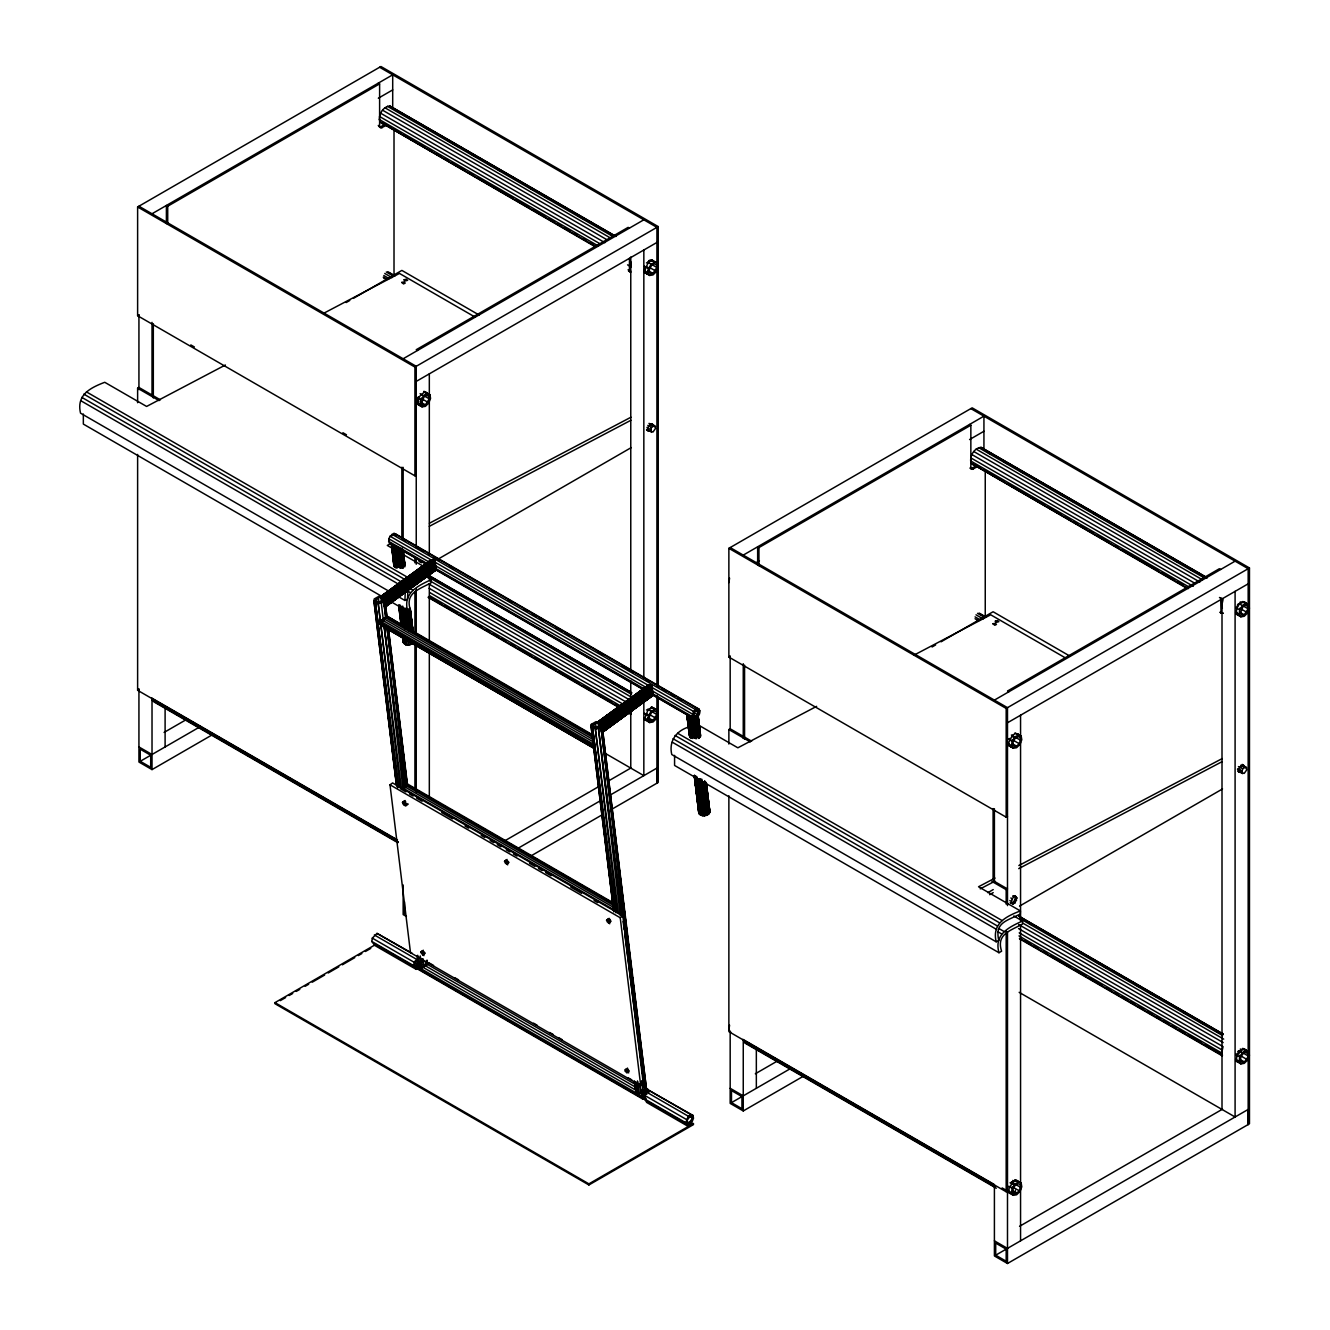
<?xml version="1.0" encoding="UTF-8"?>
<svg xmlns="http://www.w3.org/2000/svg" width="1330" height="1330" viewBox="0 0 1330 1330"><rect width="100%" height="100%" fill="white"/><g stroke="black" fill="none" stroke-linecap="round" stroke-linejoin="round"><path stroke-width="1.5" d="M138.935 206.217L416.24 366.315L416.24 475.059L414.927 475.824L137.622 315.725L137.622 206.965L380.929 66.5L658.234 226.599L658.234 687.028M598.816 723.57L598.832 722.024L648.458 685.382L651.401 684.9L600.379 722.373L597.054 722.572M1237.698 604.252L1236.451 610.869L1236.867 613.995L1238.795 615.457L1235.786 613.612L1236.867 613.995M593.812 746.197L593.812 748.225L593.38 739.713L383.622 618.6L378.485 621.925L594.311 746.529L378.485 621.925L380.563 625.1L593.812 748.225L380.563 625.1L380.064 620.944L593.313 744.069L593.363 745.066M407.346 784.002L407.296 785.914L407.312 783.885L406.797 785.082M386.232 618.25L386.814 616.023L427.512 640.196M406.781 784.517L405.816 786.728L406.781 784.517L612.964 903.552M225.385 365.002L146.599 406.448L104.738 382.292C89.991 387.928 76.259 395.027 80.531 413.165L388.792 591.152M397.753 596.322L404.919 600.462L405.318 590.171M407.928 588.808L407.545 599.082L404.919 600.462M690.503 726.529C677.136 729.721 668.458 740.594 671.766 754.526L996.17 941.806L998.78 940.426C994.591 922.488 1006.594 920.975 1020.276 914.009L1020.376 910.917L978.531 886.761L995.023 878.083M996.17 941.806C991.897 923.668 1005.63 916.553 1020.376 910.917M698.865 811.849L694.41 775.39L698.815 812.929C700.611 817.335 708.774 816.404 709.838 811.849L706.313 783.038L709.838 811.849L706.33 784.284L709.638 810.801L707.893 809.122M393.73 564.585L391.602 543.721M601.476 724.651L600.379 722.373L651.833 685.149L653.13 695.341L602.839 732.032L601.609 731.882L601.526 723.587L652.299 686.513L649.655 684.983L598.832 722.024L599.414 723.454L599.647 722.09L649.655 684.983M594.992 246.632L379.998 121.928C377.703 115.427 382.757 106.583 389.773 105.984L615.89 236.341M642.54 689.189L435.924 569.905L385.467 606.696L384.387 598.217L380.812 596.837L430.238 560.512L433.829 559.332L382.857 598.134L382.508 596.738L432.533 559.614L435.159 561.144L435.991 569.988L384.47 606.513L384.952 602.54L435.409 565.682L433.863 564.918M630.686 261.478L631.152 266.931L627.561 264.853M1186.244 587.976L971.233 463.289C968.938 456.772 973.992 447.927 981.025 447.346L1207.125 577.686M1019.678 938.332L1222.386 1055.372L1221.688 1052.961L1223.051 1046.643L1018.547 928.573M653.612 260.996L651.7 259.882L649.073 260.58L645.2 269.508L645.632 272.633L647.56 274.096L644.551 272.268L645.632 272.633M1235.786 607.577L1237.665 607.062L1240.325 601.941L1245.578 602.49L1246.809 604.884M637.353 1089.652L635.341 1089.17L634.344 1080.924L637.336 1094.573L646.397 1088.372L602.008 725.066L601.326 723.138L596.073 721.641L591.301 724.335L591.102 726.38L613.479 909.836M427.063 564.785L389.358 543.006L388.842 538.816L390.072 536.239L393.963 533.396L395.575 533.895L699.048 709.106L699.829 710.819C700.577 716.488 693.811 721.259 689.821 716.222L653.13 694.875L617.22 720.86M700.644 736.471L697.801 713.03L696.455 717.868L694.443 718.715L692.049 716.504L693.545 711.45L697.435 708.607L699.048 709.106M601.808 725.282L652.348 687.627L601.526 723.587M648.907 721.109L644.551 719.347L647.56 711.018L651.7 706.978L655.141 709.206L653.213 707.76L646.463 709.987M1242.935 1048.323L1236.867 1056.053L1236.451 1059.661L1237.665 1062.055L1240.159 1062.471M646.463 720.461L645.2 718.316M1012.546 1193.875L1010.102 1193.21M1237.698 1061.805L1235.786 1060.708M635.64 1086.859L635.341 1089.17L637.02 1088.356L635.64 1086.859L636.787 1085.28M422.042 406.864L420.247 404.32L420.862 399.898L423.605 395.658L427.196 393.58L429.923 394.661L430.554 398.368L428.759 402.99L425.401 406.348L422.042 406.864L416.805 403.854M417.554 967.126L415.026 967.525L373.165 943.352L371.835 941.457L372.3 938.132L377.038 933.394L412.234 953.327M415.026 967.525L413.68 965.613L414.145 962.288L418.9 957.567M649.639 275.46L647.843 272.916L648.475 268.494L651.218 264.254L654.792 262.176L657.535 263.257L658.151 266.964L656.372 271.586L652.997 274.928L649.639 275.46L644.402 272.451M649.605 268.594L649.14 271.918L650.47 273.814L652.997 273.431L656.87 267.446L656.405 264.67L654.343 263.855L651.65 265.418L649.605 268.594L646.114 266.582M649.639 722.556L647.843 719.995L648.475 715.573L651.218 711.334L654.792 709.272L657.535 710.336L658.151 714.06L656.372 718.665L652.997 722.024L649.639 722.556L644.402 719.53M649.605 715.673L649.14 718.998L650.47 720.91L652.997 720.511L656.87 714.543L656.405 711.75L654.343 710.952L651.65 712.498L649.605 715.673L646.114 713.661M643.903 1098.53L646.43 1092.03L649.106 1090.484L693.03 1115.454L693.495 1118.231L692.149 1121.689L689.622 1124.216L687.111 1124.615L645.25 1100.442L643.903 1098.53L685.765 1122.703L687.111 1124.615M728.94 582.557L729.572 578.118M685.765 1122.703L688.292 1116.203L690.968 1114.64L693.03 1115.454M729.572 1025.214L728.94 1029.636L730.735 1032.18M1013.277 748.225L1011.482 745.681L1012.113 741.242L1014.857 737.003L1018.431 734.941L1021.174 736.005L1021.789 739.729L1020.01 744.335L1016.635 747.693L1013.277 748.225L1008.04 745.199M1013.028 904.001L1011.714 903.253L1013.726 902.089L1015.605 897.235L1014.607 895.805L1012.712 896.104L1015.904 896.57L1016.901 897.983L1015.023 902.837L1013.028 904.001L1010.185 902.638L1011.482 903.403L1012.147 898.731L1014.025 896.852M1013.277 1195.304L1011.482 1192.761L1012.113 1188.322L1014.857 1184.082L1018.431 1182.021L1021.174 1183.101L1021.789 1186.809L1020.01 1191.414L1016.635 1194.772L1013.277 1195.304L1008.04 1192.279M1240.873 616.821L1239.095 614.261L1239.71 609.838L1242.453 605.599L1246.027 603.537L1248.77 604.601L1249.402 608.325L1247.607 612.931L1244.248 616.289L1240.873 616.821L1235.653 613.795M1240.873 1063.9L1239.095 1061.357L1239.71 1056.918L1242.453 1052.678L1246.027 1050.617L1248.77 1051.697L1249.402 1055.405L1247.607 1060.01L1244.248 1063.368L1240.873 1063.9L1235.653 1060.875M602.839 732.032L653.23 694.908M382.275 598.084L382.508 596.738L433.829 559.332L435.159 561.144L384.387 598.217L435.209 562.258L384.769 599.115L435.259 563.421L384.985 600.146L435.326 564.568L433.63 564.219M613.479 909.57L613.878 907.575L404.104 786.479L402.325 787.676L613.479 909.57L613.795 911.931M645.665 1098.198L642.423 1098.846L417.437 968.938L416.257 965.946L418.019 961.557M642.423 1098.846L641.792 1093.609L644.634 1089.802L647.876 1089.17L649.057 1092.163M592.981 741.691L381.843 619.797L383.073 620.778L383.622 618.6L386.282 616.655L592.465 735.689M402.491 802.439L403.854 801.308L405.218 802.323L406.382 805.348L404.37 805.431L402.491 802.439L405.085 800.544L405.716 802.156L403.123 804.052M420.762 952.114L422.125 950.983L423.489 951.997L423.921 955.638L420.762 952.114L423.356 950.235M504.519 861.341L505.882 860.211L507.245 861.225L507.678 864.849L504.519 861.341L507.112 859.446M606.547 920.244L607.91 919.113L609.273 920.127L609.705 923.768L606.547 920.244L609.14 918.348L611.019 921.358L608.425 923.253M422.79 404.835L419.947 405.5L418.019 404.054L418.834 397.121L424.253 392.134L426.731 392.55L427.961 394.944M1019.196 736.288L1017.982 733.894L1015.505 733.495L1012.546 735.191L1008.838 742.273L1009.271 745.399L1011.199 746.862L1008.19 745.016M427.844 563.205L430.238 560.512L380.696 596.588L428.626 561.759M641.675 691.018L648.458 685.382L596.904 722.772L643.587 689.04L597.719 722.523M697.768 714.842L698.566 712.714L697.219 710.22L694.094 712.481L693.529 716.388L694.659 717.103L697.768 714.842L694.177 712.764M428.792 396.074L426.747 395.259L424.054 396.822L421.527 403.322L422.874 405.234L425.401 404.835L429.257 398.85L428.792 396.074L425.301 394.062M1019.162 743.67L1020.509 740.212L1020.043 737.418L1017.982 736.62L1015.305 738.167L1013.244 741.342L1012.778 744.667L1014.125 746.579L1016.635 746.18L1019.162 743.67L1012.18 739.63M1019.162 1190.749L1020.509 1187.291L1020.043 1184.515L1017.982 1183.7L1015.305 1185.246L1013.244 1188.438L1012.778 1191.747L1014.125 1193.658L1016.635 1193.259L1019.162 1190.749L1012.18 1186.726M1247.64 606.014L1245.578 605.217L1242.902 606.763L1240.375 613.263L1241.721 615.175L1244.248 614.776L1248.105 608.808L1247.64 606.014L1244.149 604.003M1239.311 771.849L1240.624 772.597L1239.095 771.999L1239.743 767.327L1243.517 765.166L1244.514 766.579M1247.64 1053.094L1245.578 1052.296L1242.902 1053.842L1240.84 1057.017L1240.375 1060.342L1241.721 1062.254L1244.248 1061.855L1246.759 1059.345L1248.105 1055.887L1247.64 1053.094L1244.149 1051.082M651.467 432.333L650.52 431.369L651.467 427.445L654.543 425.667L655.49 428.493L652.997 432.017L647.876 430.272M1242.702 773.678L1241.755 772.713L1242.702 768.79L1245.778 767.011L1246.725 769.854L1244.248 773.378L1239.128 771.616M403.788 640.112L403.19 642.257L405.766 644.718L408.909 645.033L413.148 643.271M1015.339 1179.727L1009.271 1187.457L1008.838 1191.082L1010.068 1193.459M431.286 579.664C417.088 586.081 402.658 593.263 407.728 611.384L410.355 609.871C404.802 592.814 419.083 589.439 431.286 582.69L431.286 579.664L426.049 576.638M1022.521 921.008C1008.323 927.426 993.909 934.624 998.98 952.729L1001.59 951.216C996.054 934.159 1010.318 930.784 1022.521 924.034L1022.521 921.008L1013.809 915.988M653.263 425.234L652.265 423.805L648.508 425.982L647.843 430.637L649.389 431.252L651.384 430.089M383.073 620.778L384.187 619.747M427.495 964.45L427.013 960.327L427.495 964.45L429.257 963.003L427.395 962.421L428.726 963.502L427.08 962.987L427.495 964.45L420.197 969.204L417.204 955.572L418.202 963.818L420.214 964.283M383.888 597.519L434.694 559.78L383.888 597.519L435.159 561.144M434.478 568.642L434.212 566.414L435.575 567.677L384.47 606.513L435.758 569.14L385.052 606.646L384.703 603.82L435.492 566.73L434.046 565.666L435.409 565.682L385.052 601.293L435.326 564.568M652.299 686.513L601.01 722.888L651.833 685.149M652.714 693.03L601.542 730.968L652.714 693.03L601.842 729.189L602.191 731.999L652.98 694.975L602.59 732.049L602.091 727.892L652.548 691.051L602.191 726.662L602.59 729.372M388.144 592.532L398.069 585.2M406.348 579.099L417.919 570.537M396.373 597.286L399.648 594.859M601.975 720.345L610.254 714.227M621.825 705.681L630.104 699.563M624.984 714.16L628.259 711.733M602.191 731.999L652.897 694.493M385.467 606.696L435.841 569.606L385.052 606.646M597.951 722.19L647.377 685.881L652.398 688.774L602.124 725.498L652.465 689.938L602.191 726.662M601.609 731.433L652.814 693.844L601.542 730.968M380.812 596.837L432.533 559.614M435.575 567.677L384.403 605.599L435.675 568.475L434.328 567.129L435.575 567.677L384.703 603.82M396.456 597.336L399.765 594.926M411.352 586.48L417.953 581.642M429.54 573.197L432.832 570.786M410.488 952.696L390.006 784.816L392.599 782.938L622.822 915.855L643.304 1083.717L640.711 1085.612L377.038 933.394M404.37 805.431L406.963 803.553M405.65 805.947L408.244 804.052M646.48 686.463L596.156 723.171L645.765 687.128L647.245 688.109L433.73 564.735M599.996 723.503L599.647 722.09L650.969 684.701L652.265 685.449L601.01 722.888M601.842 729.189L652.631 692.099L602.091 727.892M625.183 714.243L628.475 711.833M641.708 702.174L648.325 697.352M617.236 720.71L648.358 698.001L636.738 706.263M602.59 732.049L653.063 695.258M505.151 862.954L507.744 861.059L508.991 862.455L506.398 864.35M421.377 953.726L423.971 951.848L425.234 953.228L422.641 955.123M706.446 813.993L707.41 813.278M607.178 921.856L609.772 919.961M640.711 1085.612L620.229 917.733L622.822 915.855M625.449 1071.548L624.817 1069.935L626.181 1068.805L628.708 1072.845L625.449 1071.548L628.043 1069.652L627.411 1068.04M626.696 1072.928L629.289 1071.049L628.043 1069.652M388.144 592.698L394.761 587.91M406.332 579.514L409.64 577.12M434.694 559.78L383.256 597.02L383.406 598.367M385.65 606.364L436.057 569.872L385.7 606.663L384.885 605.782M601.975 720.461L605.283 718.067M653.18 695.224L602.789 731.733L602.024 731.151M381.461 596.189L428.127 562.474L429.64 563.122M382.358 595.923L419.432 569.273M382.508 596.738L434.262 559.531M435.758 569.14L384.47 606.081L435.675 568.475L434.461 568.259M386.997 604.934L436.09 569.556M597.818 722.489L612.98 711.583M616.355 709.173L633.196 697.053M641.625 691.001L644.984 688.574M599.647 722.09L651.401 684.9M393.148 599.863L399.765 595.125M408.027 589.19L417.953 582.091M422.907 578.533L432.815 571.418M605.333 728.774L608.641 726.413M621.858 716.92L628.475 712.182M384.952 602.54L435.492 566.73L434.212 566.414M652.398 688.774L601.892 724.468L602.058 725.997M152.019 213.764L392.699 74.812L392.699 108.611M166.4 223.59L166.4 205.452L167.713 206.217L379.615 83.873L379.615 126.55M378.335 98.204L392.699 89.908M379.615 127.264L385.966 124.006M379.964 127.464L378.302 125.402L380.929 128.029L385.6 125.735M137.622 315.725L138.935 314.961M137.622 402.707L137.622 388.21L138.935 387.462L160.398 399.865M346.199 302.542L349.79 300.464M353.381 298.385L401.86 270.406L479.083 314.994M403.156 358.768L643.836 219.799M137.622 206.965L414.927 367.063L658.234 226.599M416.24 381.411L656.92 242.459M137.622 454.428L137.622 690.303L138.935 689.555M418.933 561.293L420.48 561.892L422.475 560.745M437.287 559.581L631.268 447.578M164.072 732.431L187.43 718.948M140.249 761.292L150.706 767.327L150.706 755.257L140.249 749.206L140.249 761.292L151.022 755.074M200.514 726.496L152.019 754.492L138.935 746.945M138.935 688.774L138.935 762.04L152.019 769.605L213.083 734.343M1007.492 816.421L1006.178 817.169L728.873 657.07L728.873 548.326L972.163 407.844L1249.468 567.96L1249.468 1123.784L1007.492 1263.5L994.408 1255.952L994.408 1184.747M743.254 555.109L983.934 416.157L983.934 449.956M757.651 564.934L757.651 546.813L758.948 547.561L970.85 425.218L970.85 467.894M755.822 562.956L759.413 560.878M969.57 439.565L983.934 431.269M970.85 468.626L975.522 466.331M969.903 468.06L972.163 469.374L978.514 466.115M728.873 657.07L730.17 656.305M503.738 841.425L598.932 786.462M607.926 781.275L631.268 767.792M518.617 847.942L601.243 800.228M610.221 795.057L656.92 768.092L656.92 783.187L656.92 695.374M728.873 744.052L728.873 729.572L730.17 728.807L751.65 741.209M689.954 1121.389L693.545 1124.548L588.907 1184.964L274.978 1003.718L274.978 1002.621L374.295 945.281M280.298 1000.642L285.618 997.567M289.159 995.522L292.716 993.477M296.257 991.415L299.799 989.37M305.119 986.311L308.676 984.25M312.218 982.205L324.636 975.04M328.178 972.995L338.818 966.843M342.375 964.799L354.778 957.633M358.335 955.588L361.876 953.543M365.434 951.482L370.754 948.423M531.202 855.788L603.039 814.309M612.016 809.122L658.234 782.439L658.234 697.402M932.064 646.995L935.655 644.917M941.042 641.808L993.094 611.75L1070.334 656.355M418.468 959.179L416.639 960.227L414.927 964.649L415.841 965.946L417.554 965.68M416.24 969.387L416.24 967.891L374.378 943.718L374.378 945.231L416.24 969.387L418.85 967.891M994.408 700.112L1235.088 561.16M728.873 548.326L1006.178 708.425L1249.468 567.96M1007.492 722.772L1248.172 583.82M1240.159 603.787L1243.101 602.091M987.841 892.696L993.227 889.587M989.636 894.691L993.227 892.613M991.864 881.408L1006.178 889.67L1007.492 888.922L993.178 880.66M1019.545 906.112L1222.519 788.939M755.324 1073.775L778.665 1060.293M688.325 1124.964L688.325 1126.477L646.463 1102.304L646.463 1100.808L688.325 1124.964L690.935 1123.451L690.935 1124.964M274.978 1002.621L588.907 1183.866L693.545 1123.451M731.483 1102.637L741.941 1108.688L741.941 1096.602L731.483 1090.567L731.483 1102.637L742.256 1096.419M789.954 1068.888L743.254 1095.853L730.17 1088.289M730.17 1032.196L730.17 1103.401L743.254 1110.949L804.318 1075.687M728.873 795.772L728.873 1031.648L1006.178 1191.763L1007.492 1190.998L1002.122 1187.906M1019.545 1226.327L1222.519 1109.153M995.704 1255.188L1006.178 1261.239L1006.178 1249.153L995.704 1243.101L995.704 1255.188L1248.172 1109.436L1248.172 1124.548L1248.172 1057.5M381.993 596.488L378.934 596.289L374.179 598.966L373.963 601.01L375.459 602.689L378.202 603.471L383.788 601.692L384.869 599.714L384.204 597.769L83.341 424.087L83.341 414.029M613.762 911.183L591.102 726.38L592.598 728.059L598.45 728.458L602.008 725.066L645.865 1088.871L600.927 727.061L644.634 1089.802L624.701 933.776M378.368 597.552L375.609 600.345L376.706 601.792L379.05 602.324L382.99 600.229L380.929 597.519L378.368 597.552L379.117 603.737M595.508 722.922L592.748 725.715L593.845 727.144L596.189 727.693L600.129 725.582L598.068 722.872L595.508 722.922L596.256 729.106M324.337 312.949L399.466 273.431L474.91 316.989M429.424 523.239L630.985 417.204M429.307 526.331L630.869 420.297M816.637 706.346L737.851 747.809L699.48 725.648M913.743 655.274L990.717 614.793L1066.145 658.333M1018.847 865.547L1222.237 758.566M980.243 888.872L994.907 881.175M1018.73 868.64L1222.12 761.641M394.062 566.613L391.585 544.037L399.449 547.744L402.109 568.243M688.707 715.357L686.862 714.759L687.876 715.357L690.636 737.685M1239.011 1050.816L1244.448 1049.104L1246.393 1050.567L1244.448 1049.104M1011.415 1182.22L1016.851 1180.508L1018.78 1181.971L1016.851 1180.508M392.117 535.608L393.747 535.009M418.834 397.121L416.938 397.637L417.603 400.912M1008.19 738.981L1010.068 738.466M629.456 271.503L630.769 271.154M1220.691 612.864L1223.317 613.263L1219.743 612.315M646.463 262.908L651.866 260.73L649.073 260.58M391.236 544.153L394.112 566.381M643.836 269.657L645.2 269.508L644.551 266.216M646.397 1088.372L632.531 977.567M417.437 968.938L418.933 969.121M381.527 123.374L383.672 123.673M972.762 464.735L974.907 465.035M397.471 839.895L151.703 698.017L152.401 700.428L156.076 702.174M382.624 626.214L384.57 626.48M699.065 738.3L696.455 717.868L694.609 717.452L695.806 718.217L698.067 736.704M425.251 961.557L425.75 965.68L423.638 965.148L423.755 967.01L422.724 958.797L423.755 967.01M389.358 543.006L390.97 543.505L387.279 545.416L392.516 548.426M395.742 567.86L393.148 545.2L394.212 545.549L397.138 567.893M691.135 736.471L688.757 715.873L689.821 716.222L692.498 736.537M418.019 404.054L416.938 403.672L419.947 405.5M699.996 737.169L697.419 716.704L696.006 716.105L699.497 737.901M645.25 687.843L646.779 688.475L645.765 687.128M644.019 1097.45L642.49 1095.504L644.069 1091.814L645.565 1090.716L647.727 1091.681M695.657 716.687L696.987 717.352M688.757 715.606L686.978 714.609L689.455 734.875M379.615 67.248L656.92 227.363L656.92 685.715M970.85 408.609L1248.172 568.708L1248.172 604.585M378.302 83.108L379.615 83.873M629.456 228.112L628.142 227.363L416.24 349.707L417.554 350.455M969.553 424.47L970.85 425.218M1220.691 569.456L1219.394 568.708L1007.492 691.051L1008.788 691.8M389.773 105.984L615.807 236.491M981.025 447.346L1207.058 577.835M423.273 126.45L428.659 129.559M448.393 140.947L459.149 147.165M471.701 154.413L475.292 156.475M487.844 163.723L491.435 165.801M496.821 168.91L500.413 170.988M529.107 187.547L532.698 189.625M545.25 196.873L548.841 198.951M577.553 215.51L582.922 218.619M609.838 234.163L613.429 236.225M987.608 452.267L991.199 454.328M1003.751 461.577L1007.342 463.655M1019.894 470.903L1023.485 472.981M1036.037 480.23L1039.628 482.291M1061.157 494.727L1064.748 496.788M1068.322 498.866L1073.709 501.975M1093.443 513.363L1104.216 519.581M1141.888 541.327L1145.463 543.405M1158.031 550.653L1161.605 552.731M1174.174 559.98L1177.765 562.041M1190.317 569.29L1193.908 571.368M387.429 106.3L613.446 236.79M978.664 447.645L1204.697 578.151M652.299 260.231L657.535 263.257M1243.533 601.592L1248.77 604.601M651.301 260.165L654.792 262.176M1242.536 601.526L1246.027 603.537M384.885 107.747L610.919 238.253M976.137 449.108L1202.17 579.597M647.727 262.243L651.218 264.254M651.634 264.437L656.87 267.446M1238.962 603.587L1242.453 605.599M1242.868 605.782L1248.105 608.808M382.541 110.174L606.779 239.633M973.776 451.518L1199.81 582.025M650.287 267.895L655.524 270.904M1239.793 608.226L1246.759 612.265M380.663 113.216L604.901 242.675M971.914 454.561L1194.357 582.989M1219.46 597.486L1223.051 599.564L1221.688 605.865L1222.386 608.276M644.984 266.482L648.475 268.494M1236.218 607.827L1239.71 609.838M647.76 270.406L652.997 273.431M1240.757 612.764L1244.248 614.776M379.532 116.475L600.196 243.872M970.784 457.836L1193.226 586.264M644.352 270.904L647.843 272.916M1235.603 612.249L1239.095 614.261M379.299 119.517L598.168 245.884M970.551 460.878L1189.402 587.228M385.467 124.704L390.854 127.813M394.428 129.891L399.815 133M403.406 135.061L415.957 142.327M419.549 144.388L424.935 147.497M428.526 149.575L432.1 151.637M435.691 153.715L441.078 156.824M444.669 158.885L448.26 160.963M451.834 163.041L464.403 170.29M469.773 173.382L473.364 175.46M476.955 177.538L512.831 198.253M516.422 200.315L528.974 207.563M532.565 209.641L545.117 216.89M548.708 218.968L554.095 222.06M557.686 224.138L561.26 226.216M564.851 228.278L570.238 231.387M573.829 233.465L577.419 235.526M582.789 238.635L586.38 240.713M589.971 242.775L593.562 244.853M976.702 466.065L980.293 468.127M983.884 470.205L1003.618 481.593M1007.209 483.671L1028.738 496.09M1032.313 498.168L1044.881 505.417M1048.456 507.495L1061.024 514.743M1064.615 516.805L1069.985 519.914M1073.576 521.992L1077.167 524.07M1080.758 526.131L1086.128 529.24M1089.719 531.318L1093.31 533.38M1096.901 535.458L1109.453 542.707M1114.839 545.815L1118.43 547.877M1122.021 549.955L1157.898 570.67M1161.472 572.748L1174.041 579.996M1177.632 582.058L1183.002 585.167M379.998 121.928L595.258 246.216M971.233 463.289L1188.305 588.608M380.929 126.915L382.225 127.68M628.142 269.657L629.805 271.719M972.163 468.26L973.477 469.025M628.492 270.954L630.769 272.268M1242.203 764.401L1243.517 765.166M387.828 271.686L394.993 275.825M650.952 423.605L654.543 425.667M979.079 613.03L986.228 617.17M1242.203 764.95L1245.778 767.011M388.776 272.65L394.146 275.742M651.916 424.569L655.49 426.631M980.027 613.995L983.601 616.073M1243.151 765.914L1246.725 767.975M649.073 423.356L650.387 424.104M386.299 272.002L393.447 276.125M649.422 423.904L652.997 425.982M977.533 613.346L984.699 617.486M1240.657 765.265L1244.248 767.327M384.752 273.465L391.918 277.588M647.876 425.384L651.467 427.445M976.004 614.809L983.153 618.949M1239.128 766.728L1242.702 768.79M1238.429 766.579L1239.743 767.327M383.805 275.526L389.175 278.618M646.929 427.429L650.52 429.507M975.056 616.871L980.426 619.98M1238.18 768.79L1241.755 770.851M1237.432 769.156L1238.745 769.92M383.805 277.388L387.379 279.45M646.929 429.307L650.52 431.369M975.056 618.733L978.631 620.811M1238.18 770.652L1241.755 772.713M649.389 431.252L646.546 429.889L647.843 430.637M1237.781 771.234L1239.095 771.999M730.17 547.561L1007.492 707.66L1007.492 905.597M424.702 391.635L429.923 394.661M1017.683 733.994L1021.174 736.005M423.705 391.569L427.196 393.58M1014.94 732.93L1018.431 734.941M420.114 393.647L423.605 395.658M424.037 395.841L429.257 398.85M1011.365 734.991L1014.857 737.003M1015.272 737.186L1020.509 740.212M1011.814 736.155L1015.305 738.167M420.945 398.285L427.928 402.308M417.371 397.886L420.862 399.898M1008.622 739.231L1012.113 741.242M420.164 401.81L425.401 404.835M1013.144 744.168L1016.635 746.18M416.756 402.308L420.247 404.32M1008.007 743.653L1011.482 745.681M190.822 344.919L194.396 346.98M342.891 432.715L346.465 434.777M393.963 533.396L697.435 708.607M401.743 538.733L405.334 540.811M417.903 548.06L423.289 551.169M434.062 557.386L439.449 560.495M450.238 566.713L453.829 568.791M491.535 590.57L495.126 592.631M507.694 599.896L511.285 601.975M523.854 609.223L527.445 611.301M532.831 614.41L536.422 616.488M540.013 618.55L543.604 620.628M556.173 627.893L561.559 631.002M565.15 633.063L568.741 635.142M597.469 651.733L602.856 654.842M622.623 666.247L633.396 672.465M645.964 679.73L649.555 681.791M662.124 689.056L665.715 691.135M671.101 694.243L674.692 696.305M678.283 698.383L681.874 700.461M696.238 708.757L699.829 710.819M391.951 534.261L695.424 709.472M137.622 388.21L159.101 400.613M728.873 729.572L750.336 741.957M694.975 710.636L698.566 712.714M1014.607 895.805L1015.904 896.57M1015.605 897.235L1016.901 897.983M390.072 536.239L693.545 711.45M1015.255 899.712L1016.569 900.476M388.842 538.816L428.343 561.626M652.814 691.218L692.315 714.027M1010.833 897.983L1012.147 898.731M692.697 714.443L696.288 716.521M388.576 541.293L428.077 564.103M433.464 567.212L643.57 688.508M652.548 693.695L692.049 716.504M1013.726 902.089L1015.023 902.837M1009.836 900.56L1011.133 901.324M398.152 547.661L425.085 563.205M435.858 569.423L642.357 688.657M651.517 694.376L692.83 718.217M420.48 561.892L421.776 562.657L420.247 562.058L419.898 559.98M402.973 554.477L423.904 566.547M429.324 575.707L630.237 691.716M1018.763 916.021L1223.267 1034.092M429.241 575.857L631.95 692.897M1018.697 916.171L1223.201 1034.241M450.172 589.074L453.763 591.135M457.354 593.213L460.945 595.275M489.639 611.85L495.026 614.959M538.085 639.813L541.676 641.891M554.228 649.14L557.819 651.201M570.37 658.45L573.962 660.528M579.348 663.637L582.922 665.715M586.513 667.776L590.104 669.855M602.656 677.103L608.043 680.212M611.634 682.273L615.225 684.351M618.799 686.43L624.186 689.522M1028.871 923.17L1032.446 925.231M1070.118 946.993L1073.709 949.055M1095.238 961.49L1098.829 963.552M1102.42 965.63L1105.995 967.708M1134.706 984.266L1140.093 987.375M1150.849 993.593L1156.236 996.702M1183.135 1012.23L1186.726 1014.308M1199.278 1021.556L1202.869 1023.635M1215.437 1030.883L1219.012 1032.945M428.676 577.203L631.384 694.227M1019.927 918.548L1222.636 1035.588M652.299 707.327L657.535 710.336M1243.533 1048.672L1248.77 1051.697M651.301 707.261L654.792 709.272M1242.536 1048.605L1246.027 1050.617M429.74 580.728L630.653 696.737M1022.77 923.12L1223.7 1039.112M1240.325 1049.021L1241.622 1049.769M647.727 709.322L651.218 711.334M651.634 711.517L656.87 714.543M1238.962 1050.667L1242.453 1052.678M1242.868 1052.861L1248.105 1055.887M429.174 584.186L630.087 700.179M1018.63 924.5L1223.135 1042.57M650.287 714.975L655.524 718M1239.793 1055.322L1246.759 1059.345M429.108 588.259L626.43 702.19M644.984 713.562L648.475 715.573M1236.218 1054.906L1239.71 1056.918M86.45 391.901L409.058 578.168M677.685 733.262L1002.089 920.543M647.76 717.485L652.997 720.511M1240.757 1059.844L1244.248 1061.855M429.773 592.565L623.504 704.418M1019.212 932.879L1221.921 1049.919M83.807 394.112L404.619 579.331M675.042 735.457L999.445 922.754M644.352 717.984L647.843 719.995M1235.603 1059.345L1239.095 1061.357M429.54 595.607L619.697 705.399M1018.98 935.921L1221.688 1052.961M430.305 597.685L441.078 603.903M444.669 605.981L457.221 613.23M460.812 615.291L466.198 618.4M469.773 620.478L473.364 622.54M476.955 624.618L482.341 627.727M485.932 629.788L489.507 631.866M493.098 633.945L498.484 637.053M502.075 639.115L505.649 641.193M511.036 644.302L514.627 646.363M518.218 648.442L530.77 655.69M534.361 657.768L555.89 670.187M559.481 672.265L579.215 683.653M582.789 685.731L595.358 692.98M598.932 695.041L611.501 702.29M615.092 704.368L618.666 706.446M1025.147 941.108L1030.517 944.217M1034.108 946.295L1037.699 948.357M1043.086 951.465L1046.677 953.543M1050.251 955.605L1069.985 967.01M1075.372 970.119L1086.128 976.32M1089.719 978.398L1102.287 985.646M1105.862 987.725L1111.248 990.833M1114.839 992.895L1118.43 994.973M1122.021 997.035L1127.391 1000.143M1130.982 1002.222L1134.573 1004.283M1138.164 1006.361L1143.534 1009.47M1147.125 1011.532L1152.512 1014.64M1156.102 1016.718L1159.693 1018.797M1163.268 1020.858L1168.654 1023.967M1172.245 1026.045L1175.836 1028.107M1179.411 1030.185L1184.797 1033.294M1188.388 1035.355L1200.94 1042.604M1204.531 1044.682L1222.47 1055.039M428.426 596.987L618.583 706.762M627.561 711.949L631.152 714.011L630.453 711.6M81.812 397.371L400.829 581.559M428.16 597.386L618.317 707.178M627.294 712.365L630.869 714.426M673.047 738.732L997.45 926.013M1019.412 938.747L1222.12 1055.771M409.374 588.159L412.965 590.237M998.83 928.49L1004.216 931.582M80.997 400.829L400.014 585.017M672.232 742.173L996.636 929.471M406.764 590.487L410.355 592.565M998.015 931.831L1001.59 933.909M391.602 602.074L407.728 611.384M998.98 952.729L674.576 765.448L674.576 755.374M386.814 616.023L592.897 734.991M431.12 642.274L459.897 658.899M463.488 660.977L485.068 673.429M488.675 675.507L591.185 734.692M385.168 617.502L594.444 738.333M605.034 753.245L643.836 775.639L643.836 700.844M1019.162 992.33L1235.088 1116.984L1235.088 591.368M594.377 747.493L378.551 622.889L594.477 747.926L590.753 745.515M389.956 629.589L393.547 631.667M397.121 633.728L432.982 654.427M436.573 656.505L449.124 663.753M452.699 665.815L465.251 673.063M468.842 675.141L474.228 678.234M477.803 680.312L481.394 682.373M484.985 684.451L490.354 687.56M493.945 689.622L497.536 691.7M501.111 693.761L513.663 701.01M519.049 704.119L522.624 706.18M526.215 708.258L545.932 719.646M551.318 722.755L562.075 728.956M565.666 731.035L578.201 738.283M581.792 740.345L587.178 743.453M407.312 783.885L613.379 902.871M523.555 851.682L406.747 784.617M527.145 853.76L539.731 861.025M543.338 863.103L611.684 902.571M466.148 819.363L469.756 821.441M613.147 905.181L405.65 785.382L404.104 786.479L404.669 787.609L405.65 785.382L406.731 786.113M405.916 791.915L400.546 788.823L378.202 603.471L401.361 788.324M409.507 793.993L413.098 796.055M416.672 798.133L422.059 801.242M441.76 812.613L452.516 818.831M465.051 826.063L468.642 828.141M481.194 835.373L484.768 837.451M490.155 840.543L493.729 842.621M497.32 844.683L500.895 846.761M506.281 849.853L509.856 851.932M513.447 853.993L517.021 856.071M529.573 863.32L534.943 866.412M538.534 868.49L542.108 870.552M545.699 872.63L551.069 875.722M570.786 887.11L581.543 893.311M594.078 900.56L597.669 902.621M390.006 784.816L620.229 917.733M1015.937 1180.076L1021.174 1183.101M1014.94 1180.009L1018.431 1182.021M1012.712 1180.425L1014.025 1181.19M1011.365 1182.071L1014.857 1184.082M1015.272 1184.265L1020.509 1187.291M1011.814 1183.235L1015.305 1185.246M1008.622 1186.31L1012.113 1188.322M1013.144 1191.248L1016.635 1193.259M1008.007 1190.749L1011.482 1192.761M137.622 690.303L397.038 840.078M157.871 703.204L163.241 706.313M166.832 708.375L172.218 711.484M175.809 713.562L179.384 715.623M182.975 717.701L188.361 720.81M191.952 722.888L195.543 724.95M199.118 727.028L204.504 730.137M208.095 732.198L211.686 734.276M217.056 737.385L220.647 739.447M224.238 741.525L236.79 748.773M240.381 750.851L260.115 762.24M265.501 765.349L301.378 786.063M304.969 788.125L317.521 795.373M321.112 797.451L326.498 800.56M330.073 802.622L333.664 804.7M337.255 806.778L342.641 809.887M346.216 811.948L349.807 814.027M353.398 816.088L358.784 819.197M362.375 821.275L365.95 823.337M371.336 826.445L374.927 828.524M378.518 830.602L391.07 837.85M394.661 839.912L398.252 841.99M749.106 1044.549L752.697 1046.627M756.288 1048.688L792.165 1069.403M795.739 1071.481L808.308 1078.73M811.899 1080.808L817.268 1083.917M820.859 1085.978L824.45 1088.056M828.041 1090.118L833.411 1093.227M837.002 1095.305L840.593 1097.366M844.184 1099.445L849.571 1102.553M853.145 1104.615L856.736 1106.693M862.123 1109.802L865.714 1111.88M869.305 1113.941L872.879 1116.02M878.265 1119.129L881.857 1121.19M885.448 1123.268L906.977 1135.687M910.551 1137.765L946.428 1158.48M950.019 1160.558L962.588 1167.807M966.162 1169.868L971.548 1172.977M975.139 1175.055L978.73 1177.117M982.305 1179.195L987.691 1182.303M991.282 1184.365L994.873 1186.443M152.401 700.428L398.169 842.306M743.636 1041.772L994.79 1186.776L994.092 1184.365L742.938 1039.362L745.166 1043.219L996.303 1188.222M153.914 701.874L397.886 842.721M994.408 1240.84L1007.492 1248.388M406.431 916.486L403.156 914.591L403.156 884.949M430.039 963.402L433.597 965.464M455.026 977.833L458.601 979.894M533.596 1023.186L537.17 1025.247M549.672 1032.462L553.23 1034.524M558.6 1037.616L562.158 1039.678M628.226 1077.832L631.8 1079.893M645.266 1088.239L648.824 1090.301M649.106 1090.484L690.968 1114.64M644.518 1089.42L648.109 1091.498M426.248 963.718L635.707 1084.648M644.784 1090.766L648.358 1092.844M374.345 934.957L416.207 959.113M646.43 1092.03L688.292 1116.203M423.372 964.649L635.856 1087.325M415.409 960.692L419 962.77M643.238 1092.229L646.829 1094.307M372.3 938.132L414.145 962.288M416.805 963.718L636.438 1090.517M644.368 1095.205L686.23 1119.378M640.495 1093.26L644.086 1095.322M417.537 956.253L418.8 966.528L421.81 968.257L420.563 957.949M635.939 1091.88L634.709 1081.606L635.939 1091.88L638.932 1093.626L637.469 1081.257L638.932 1093.626M416.257 965.946L641.243 1095.837M371.835 941.457L413.68 965.613M416.49 967.808L643.919 1099.012M691.733 717.319L693.395 718.316L696.056 738.532M693.196 717.635L694.26 718.449L696.737 738.649M692.465 717.535L695.706 738.599M1237.698 1051.348L1238.795 1052.362L1235.786 1054.657L1236.867 1056.053M1010.102 1182.752L1011.199 1183.766M428.127 562.474L429.291 563.587M395.01 567.012L391.585 544.037L394.295 566.314M429.341 561.11L430.637 562.49M644.551 713.312L645.632 714.709M383.273 277.189L384.27 278.618M645.133 1097.566L646.048 1098.863M642.157 1089.869L642.889 1091.032L641.625 1080.741M425.018 964.499L425.75 965.68M982.887 448.227L984.017 450.188M391.652 106.882L392.782 108.844M395.575 533.895L396.357 535.624M386.282 616.655L387.113 618.317L385.617 605.882L387.13 618.184M1221.04 613.063L1220.691 597.652M970.85 467.512L971.216 468.825M424.087 391.286L424.253 392.134M701.642 781.009L706.147 815.39L702.14 780.311M694.293 738L691.583 717.552L693.944 738M699.68 778.898L704.534 815.706L700.361 779.181M698.1 779.164L702.905 815.706L698.666 778.898M400.43 567.86L397.77 547.644L400.097 567.927M405.75 608.309L408.676 630.553L406.066 608.359M410.006 640.678L410.538 644.718M398.668 567.328L395.974 546.879L398.318 567.328M404.054 608.226L406.764 628.674M408.377 640.944L408.909 645.033M402.209 606.463L405.151 628.791M406.481 638.949L407.279 645.033M697.469 736.87L695.058 718.416L697.186 736.986M703.337 781.974L707.61 814.791L703.803 781.791M407.446 609.256L410.122 629.755L407.944 609.057M704.568 781.225L708.774 813.943L704.983 781.525M620.262 915.555L598.45 728.458L622.59 917.351M623.122 921.457L624.169 929.67M403.456 567.627L401.095 549.224L403.206 567.81M408.958 610.553L411.569 631.002L409.141 610.387M381.311 603.089L383.223 619.547M384.204 625.682L404.935 787.875M688.757 715.873L691.6 738.217M696.488 776.803L701.392 815.39L696.903 776.936M689.555 732.847L687.228 714.393L689.655 734.692M695.524 780.028L696.305 786.18M698.898 806.695L698.466 802.705M614.394 911L592.598 728.059L616.039 912.895M591.301 724.335L593.38 740.744M595.707 759.197L596.472 765.349M596.987 769.455L597.769 775.606M598.55 781.757L599.065 785.864M599.83 792.015L600.611 798.166M601.127 802.273L601.908 808.424M602.424 812.514L603.205 818.665M603.97 824.833L604.485 828.923M605.266 835.074L605.782 839.18M609.406 867.891L609.921 871.998M610.686 878.149L611.202 882.239M393.148 545.2L395.974 567.544M401.128 608.159L403.456 626.43M392.117 547.81L392.899 553.978M393.414 558.068L393.946 562.174M400.945 617.552L400.413 613.446L401.028 617.486M397.504 787.693L375.459 602.689L398.9 787.526M420.247 955.938L421.81 968.257M374.927 605.15L375.725 611.285M376.24 615.374L387.612 710.287M377.537 625.632L378.302 631.783M378.817 635.89L379.599 642.041M380.114 646.147L381.145 654.343M381.66 658.45L382.442 664.601M382.957 668.707L383.738 674.859M384.503 681.01L385.018 685.1M385.8 691.251L386.315 695.357M387.097 701.509L387.612 705.615M389.939 724.069L390.455 728.175M391.219 734.326L391.752 738.433M392.516 744.584L393.032 748.674M697.668 714.958L699.962 733.312M705.665 782.223L709.538 812.929L705.898 782.339M697.519 718.366L698.017 722.439M705.665 783.42L706.18 787.493M706.928 793.594L707.693 799.696M708.208 803.752L708.973 809.854L708.242 803.669M598.068 722.872L598.799 729.056M618.5 913.693L595.341 728.823L617.27 912.264M640.894 1092.379L639.863 1084.166L640.894 1092.379L640.777 1090.517M404.337 562.64L402.807 550.404L403.256 554.643M412.998 631.966L410.205 609.539L413.031 631.966M404.37 566.497L402.059 548.076L404.17 566.281M409.79 609.489L412.616 632.016L410.022 609.622M402.408 551.75L402.907 555.824M410.288 614.793L411.053 620.877M411.569 624.95L412.333 631.052M385.833 618.134L383.788 601.692L385.783 618.184M387.113 628.425L406.515 784.65M380.929 597.519L381.66 603.704M700.428 735.64L697.884 715.041L700.312 735.424M701.691 779.031L706.147 815.39M692.498 718.017L695.008 738.366M700.029 779.081L704.534 815.706M690.686 716.953L693.229 737.535M698.317 778.682L702.905 815.706M695.374 776.238L700.129 814.775L695.64 775.623M689.721 737.069L686.862 714.759L689.339 735.257M694.36 775.44L699.248 813.927L694.992 776.969M604.103 745.698L602.34 731.334L604.036 745.731M609.888 792.896L610.653 799.047M611.152 803.154L613.413 821.624M613.911 825.731L618.699 864.716M619.198 868.823L622.723 897.551M623.221 901.657L632.033 973.477M598.45 728.458L621.426 915.921M404.802 564.967L403.023 550.537L404.935 566.796M410.388 610.27L413.198 632.93L410.189 608.242M398.634 547.777L401.111 567.976M396.872 547.345L399.382 567.694M404.403 608.392L406.913 628.758M395.077 546.281L397.62 566.863M402.707 608.01L405.251 628.575M399.765 605.549L402.259 625.848M403.505 635.989L404.519 644.102L403.805 637.918M398.867 604.817L401.377 625.05M402.757 637.12L403.638 643.255M385.201 605.981L385.949 612.133L385.185 605.998M388.227 630.603L395.276 688.059M395.775 692.165L400.546 731.151M401.062 735.257L407.096 784.5M382.757 598.567L383.256 602.689M404.037 788.507L384.087 625.748L402.89 788.141M396.639 785.831L373.963 601.01L396.34 784.484M697.801 713.03L700.511 735.44M697.718 715.922L700.179 736.138M705.848 782.622L709.538 812.929M704.767 781.059L708.774 813.943M703.587 781.907L707.61 814.791M687.577 714.094L688.342 720.278M689.09 726.446L689.605 730.552M695.64 779.929L696.139 784.052M687.211 714.725L689.904 736.986M694.576 775.457L699.248 813.927M592.598 728.059L614.975 911.316M635.823 1082.221L637.336 1094.573M595.591 759.347L597.852 777.884L594.294 749.073M599.115 788.191L598.367 782.007L613.695 909.853M599.614 792.314L600.379 798.482M600.877 802.605L604.402 831.45M604.917 835.556L608.442 864.4M608.941 868.523L609.689 874.691M610.204 878.814L611.202 887.06M611.717 891.183L612.465 897.351M612.964 901.474L613.729 907.659M403.04 549.506L404.686 563.937M403.156 550.504L404.636 562.723M402.591 549.29L404.553 565.45M409.973 609.921L412.682 632.149M401.627 548.725L403.622 565.167M400.43 549.606L402.691 568.093M407.712 609.173L410.222 629.722M392.466 547.544L392.965 551.651M393.73 557.819L394.229 561.942M399.2 606.812L401.411 625.034M400.962 623.853L398.717 605.433L400.978 623.853M407.446 784.434L388.36 628.442L407.18 784.683M375.459 602.689L397.836 785.947M418.684 956.852L420.197 969.204M377.454 625.748L380.978 654.593M381.477 658.699L385.002 687.543M385.5 691.667L386.265 697.834M386.764 701.957L387.778 710.203M388.277 714.326L389.025 720.494M389.54 724.617L390.288 730.802M390.804 734.925L394.328 763.753M394.827 767.875L395.575 774.06M396.091 778.166L396.839 784.351M417.753 955.306L418.252 959.429M697.652 715.008L699.863 733.562M705.781 783.054L706.263 787.177M707.011 793.362L707.743 799.546M686.978 714.808L689.439 735.257M606.746 768.341L604.535 749.854L609.389 788.79L608.475 782.722M607.245 772.447L607.976 778.615M609.705 792.996L610.437 799.164M611.168 805.332L611.916 811.5M612.399 815.606L613.147 821.774M613.878 827.925L614.61 834.093M615.108 838.199L615.84 844.367M616.339 848.474L617.07 854.641M617.818 860.809L618.3 864.916M619.049 871.084L619.78 877.251M620.528 883.419L621.01 887.526M621.758 893.693L622.24 897.8M624.452 916.287L624.95 920.393M625.682 926.561L626.181 930.668M627.162 938.897L627.66 943.003M628.392 949.171L628.89 953.278M403.755 558.766L404.254 562.889M410.405 614.443L411.136 620.628M411.635 624.751L412.367 630.935M388.127 630.653L388.626 634.759M389.108 638.865L389.856 645.033M390.338 649.14L392.566 667.643M393.048 671.75L393.796 677.918M394.279 682.024L395.027 688.192M395.758 694.343L396.49 700.511M396.988 704.617L397.72 710.785M398.219 714.892L398.95 721.06M399.698 727.227L400.18 731.334M400.929 737.502L401.66 743.67M402.392 749.837L402.89 753.944M403.622 760.112L404.37 766.263M405.101 772.431L405.6 776.537M387.03 628.492L406.149 787.194M417.57 956.237L418.8 966.528M388.094 714.41L396.556 784.484M697.419 716.704L699.78 736.953M689.821 716.222L692.415 738.483M695.856 780.461L696.338 784.5M697.036 790.569L697.519 794.625M409.125 608.824L411.735 631.102M394.212 545.549L396.806 567.81M401.278 606.264L403.638 626.496M400.48 611.817L400.945 615.856M696.455 717.868L698.832 738.483M687.876 715.357L690.486 737.951M402.292 551.917L402.774 556.04M399.449 547.744L401.56 566.314M406.515 609.639L408.875 630.27M404.736 608.508L407.063 628.807M402.807 606.181L405.401 628.674M400.014 604.951L402.375 625.566M392.25 544.685L394.86 567.278M399.366 606.297L401.494 624.784M1015.339 1190.184L1015.505 1192.162M1248.172 610.187L1248.172 1051.947M1222.004 598.35L1222.004 1109.436M1020.559 715.224L1020.559 735.989M1020.559 742.223L1020.559 920.892M1020.559 925.048L1020.559 1182.669M1020.559 1188.904L1020.559 1240.84M1007.492 932.363L1007.492 1263.5M1006.178 708.425L1006.178 817.169M1006.178 889.67L1006.178 904.151M1006.178 931.05L1006.178 1191.763M994.408 808.707L994.408 881.474M993.094 808.574L993.094 878.648M985.247 470.471L985.247 616.821M758.948 547.561L758.948 565.682M756.338 1048.821L756.338 1088.289M744.567 665.083L744.567 739.281M743.254 663.703L743.254 738.499M743.254 1039.744L743.254 1110.949M730.17 656.156L730.17 728.873M643.836 250.007L643.836 678.001M630.769 257.006L630.769 670.436M630.769 680.827L630.769 699.53M630.769 709.921L630.769 768.092M629.456 258.319L629.456 270.406M588.907 1183.866L588.907 1184.964M429.324 373.863L429.324 554.61M429.324 573.313L429.324 579.548M429.324 583.704L429.324 641.875M429.324 652.265L429.324 797.684M416.24 366.315L416.24 547.627M416.24 557.918L416.24 564.252M416.24 588.941L416.24 634.46M416.24 644.817L416.24 791.716M414.927 367.063L414.927 475.824M414.927 556.588L414.927 562.806M414.927 591.767L414.927 633.146M414.927 643.504L414.927 788.324M404.47 901.757L404.47 913.843M403.156 467.362L403.156 540.113M401.86 467.212L401.86 537.303M394.013 129.126L394.013 275.476M167.713 206.217L167.713 224.338M165.103 707.477L165.103 746.945M153.316 323.739L153.316 397.936M152.019 322.359L152.019 395.126M152.019 698.4L152.019 769.605M138.935 314.811L138.935 389.607M687.311 1119.478L686.995 1121.739L687.909 1123.035L689.622 1122.753L692.248 1118.696L691.933 1116.801L690.536 1116.252L687.311 1119.478M404.104 279.766L404.719 281.096L407.628 280.314L406.249 279.2L404.104 279.766M995.339 621.127L995.954 622.457L998.863 621.675L997.5 620.545L995.339 621.127M401.726 282.442L403.555 283.938L405.234 283.057L403.871 281.943L401.726 282.442M992.961 623.787L994.807 625.283L996.486 624.402L995.123 623.288L992.961 623.787M688.092 1118.131L687.144 1120.176L688.092 1123.019L691.168 1121.24L692.115 1117.316L689.622 1116.651L688.092 1118.131M613.961 723.104L602.49 731.467L613.945 723.221M602.906 731.916L602.623 729.954L602.906 731.916M697.602 796.437L696.82 790.286L697.652 796.387M595.192 755.091L594.41 748.94L595.092 755.24M405.766 644.718L405.002 638.616L405.766 644.718M593.912 728.142L593.413 724.035L593.912 728.158M376.772 602.789L376.274 598.666L376.772 602.806M698.815 812.929L694.327 776.121L698.815 812.929M403.19 642.257L402.458 636.122L403.19 642.257"/></g></svg>
